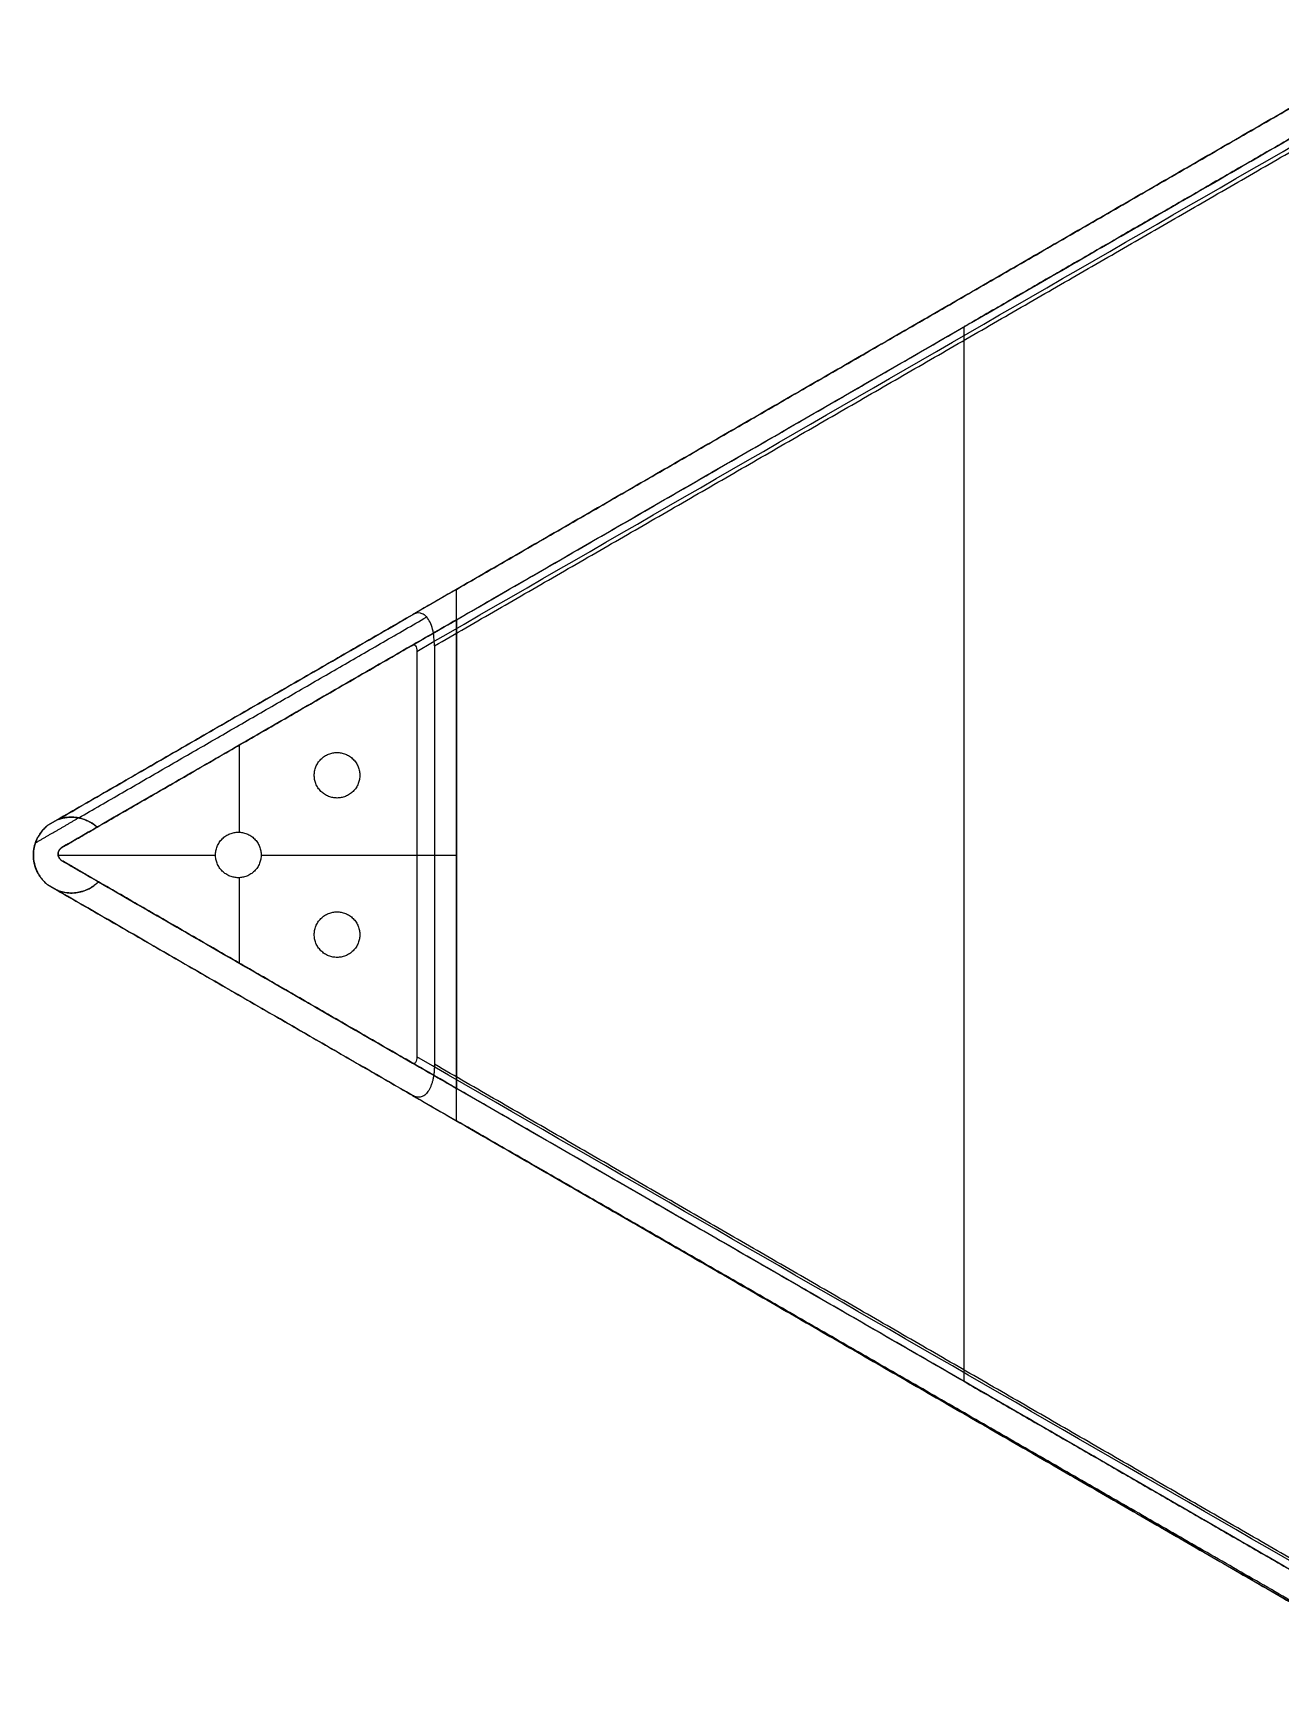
# Model space of a CAD drawing. Header units: millimetres. Extents: x -5912 to 944, y -156 to 2032.
# Drawn here: x -699.2 to -370.6, y -155.6 to 278.2 of the extents above; entities that cross this region are included whole.
import ezdxf

# ---------------------------------------------------------------- set-up
doc = ezdxf.new("R2010")
doc.units = ezdxf.units.MM
doc.header["$MEASUREMENT"] = 0
doc.layers.add('Domyślny', color=7, linetype='Continuous', true_color=0x000000)
doc.layers.add('Warstwa 01', color=254, linetype='Continuous', true_color=0xbebebe)

msp = doc.modelspace()

# ---------------------------------------------------------------- linework, layer by layer
at = {"layer": 'Domyślny'}
for points in [[(-358.43, 255.85, -2764.48), (-406.12, 228.32, -2764.48), (-453.82, 200.78, -2764.48)], [(-358.43, 255.85, -2756.48), (-406.12, 228.32, -2756.48), (-453.82, 200.78, -2756.48)], [(-453.82, 200.78, -2764.48), (-453.82, 200.78, -2760.48), (-453.82, 200.78, -2756.48)], [(-453.82, -77.22, -2756.48), (-453.82, 61.78, -2756.48), (-453.82, 200.78, -2756.48)], [(-453.82, -77.22, -2764.48), (-453.82, 61.78, -2764.48), (-453.82, 200.78, -2764.48)], [(-587.64, 131.52, -3161.48), (-640.23, 101.16, -3161.48), (-692.81, 70.79, -3161.48)], [(-692.81, 70.79, -3161.48), (-694.04, 70.09, -3161.48), (-695.26, 69.38, -3161.48)], [(-695.26, 53.65, -3161.48), (-694.04, 52.94, -3161.48), (-692.81, 52.24, -3161.48)], [(-692.81, 52.24, -3161.48), (-640.23, 21.88, -3161.48), (-587.64, -8.48, -3161.48)], [(-453.82, -77.22, -2756.48), (-453.82, -77.22, -2760.48), (-453.82, -77.22, -2764.48)], [(-453.82, -77.22, -2756.48), (-406.12, -104.76, -2756.48), (-358.43, -132.29, -2756.48)], [(-453.82, -77.22, -2764.48), (-406.12, -104.76, -2764.48), (-358.43, -132.29, -2764.48)]]:
    msp.add_open_spline(points, degree=2, dxfattribs=at)
msp.add_rational_spline([(-695.26, 69.38, -3161.48), (-696.78, 68.19, -3161.48), (-697.75, 66.52, -3161.48), (-702.08, 59, -3161.48), (-695.26, 53.65, -3161.48)], [0.889231284394, 0.92583690585, 1, 0.735632083646, 0.948505637617], degree=2, knots=[864.263371, 864.263371, 864.263371, 866.728435, 866.728435, 875.515607, 875.515607, 875.515607], dxfattribs=at)
at = {"layer": 'Warstwa 01'}
for p, q in [((-644.86, 90.48, -3161.48), (-644.86, 67.56, -3161.48)), ((-644.86, 90.48, -3153.48), (-644.86, 67.56, -3153.48)), ((-692.56, 61.52, -3161.48), (-651.08, 61.52, -3161.48)), ((-692.56, 61.52, -3153.48), (-651.08, 61.52, -3153.48)), ((-639.08, 61.52, -3161.48), (-587.64, 61.52, -3161.48)), ((-639.08, 61.52, -3153.48), (-587.64, 61.52, -3153.48)), ((-587.64, 61.52, -3161.48), (-587.64, 61.52, -3153.48)), ((-644.86, 55.56, -3161.48), (-644.86, 33.08, -3161.48)), ((-644.86, 55.56, -3153.48), (-644.86, 33.08, -3153.48))]:
    msp.add_line(p, q, dxfattribs=at)
for points, degree in [([(-333.61, 278.18, -2721.48), (-466.4, 201.52, -2721.48), (-599.19, 124.85, -2721.48)], 2), ([(-587.64, 131.52, -3161.48), (-460.62, 204.85, -2941.48), (-333.61, 278.18, -2721.48)], 2), ([(-599.19, 116.85, -2721.48), (-466.4, 193.52, -2721.48), (-333.61, 270.18, -2721.48)], 2), ([(-593.42, 116.64, -2711.48), (-460.62, 193.3, -2711.48), (-327.83, 269.97, -2711.48)], 2), ([(-598.03, 115.21, -2719.48), (-509.51, 166.32, -2719.48), (-420.98, 217.43, -2719.48), (-332.45, 268.54, -2719.48)], 3), ([(-587.64, 131.52, -3161.48), (-640.23, 101.16, -3161.48), (-692.81, 70.79, -3161.48)], 2), ([(-587.64, 123.52, -3161.48), (-587.64, 127.52, -3161.48), (-587.64, 131.52, -3161.48)], 2), ([(-587.64, 123.52, -3153.48), (-639.61, 93.51, -3153.48), (-691.57, 63.51, -3153.48)], 2), ([(-687.15, 71.33, -2873.83), (-641.3, 97.8, -2794.42), (-595.46, 124.27, -2715.01)], 2), ([(-682.3, 68.86, -3161.48), (-634.97, 96.19, -3161.48), (-587.64, 123.52, -3161.48)], 2), ([(-682.3, 68.86, -3161.48), (-634.97, 96.19, -3161.48), (-587.64, 123.52, -3161.48)], 2), ([(-587.64, 123.52, -3153.48), (-587.64, 123.52, -3157.48), (-587.64, 123.52, -3161.48)], 2), ([(-587.64, 123.52, -3161.48), (-587.64, 61.78, -3161.48), (-587.64, 0.04, -3161.48)], 2), ([(-587.64, 123.52, -3153.48), (-587.64, 61.78, -3153.48), (-587.64, 0.04, -3153.48)], 2), ([(-587.64, 0.04, -3157.48), (-587.64, 61.78, -3157.48), (-587.64, 123.52, -3157.48)], 2), ([(-598.03, 115.21, -2719.48), (-598.03, 61.78, -2719.48), (-598.03, 8.35, -2719.48)], 2), ([(-593.42, 116.64, -2711.48), (-593.42, 61.52, -2711.48), (-593.42, 6.4, -2711.48)], 2), ([(-619.08, 88.56, -3153.48), (-619.08, 88.56, -3157.48), (-619.08, 88.56, -3161.48)], 2), ([(-625.08, 82.56, -3153.48), (-625.08, 82.56, -3157.48), (-625.08, 82.56, -3161.48)], 2), ([(-613.08, 82.56, -3153.48), (-613.08, 82.56, -3157.48), (-613.08, 82.56, -3161.48)], 2), ([(-619.08, 76.56, -3153.48), (-619.08, 76.56, -3157.48), (-619.08, 76.56, -3161.48)], 2), ([(-698.55, 64.74, -2893.58), (-692.85, 68.04, -2883.7), (-687.15, 71.33, -2873.83)], 2), ([(-692.81, 70.79, -3161.48), (-694.04, 70.09, -3161.48), (-695.26, 69.38, -3161.48)], 2), ([(-695.26, 69.38, -2887.87), (-694.44, 69.85, -2886.46), (-693.63, 70.32, -2885.05), (-692.81, 70.79, -2883.64)], 3), ([(-692.81, 70.79, -3161.48), (-692.81, 70.79, -3022.56), (-692.81, 70.79, -2883.64)], 2), ([(-695.26, 69.38, -2887.87), (-695.26, 69.38, -3024.68), (-695.26, 69.38, -3161.48)], 2), ([(-691.57, 63.51, -3161.48), (-686.94, 66.19, -3161.48), (-682.3, 68.86, -3161.48)], 2), ([(-682.3, 68.86, -2865.43), (-685.39, 67.08, -2870.79), (-688.48, 65.3, -2876.14), (-691.57, 63.51, -2881.49)], 3), ([(-691.57, 63.51, -3161.48), (-686.94, 66.19, -3161.48), (-682.3, 68.86, -3161.48)], 2), ([(-645.08, 67.56, -3153.48), (-645.08, 67.56, -3157.48), (-645.08, 67.56, -3161.48)], 2), ([(-692.57, 61.78, -3161.48), (-692.57, 61.78, -3157.48), (-692.57, 61.78, -3153.48)], 2), ([(-691.57, 63.51, -3161.48), (-691.57, 63.51, -3021.49), (-691.57, 63.51, -2881.49)], 2), ([(-691.57, 63.51, -3161.48), (-691.57, 63.51, -3157.48), (-691.57, 63.51, -3153.48)], 2), ([(-651.08, 61.56, -3153.48), (-651.08, 61.56, -3157.48), (-651.08, 61.56, -3161.48)], 2), ([(-639.08, 61.56, -3153.48), (-639.08, 61.56, -3157.48), (-639.08, 61.56, -3161.48)], 2), ([(-691.57, 60.05, -3161.48), (-691.57, 60.05, -3021.49), (-691.57, 60.05, -2881.49)], 2), ([(-691.57, 60.05, -2881.49), (-688.37, 58.2, -2875.94), (-685.17, 56.35, -2870.4), (-681.96, 54.5, -2864.85)], 3), ([(-681.96, 54.5, -3161.48), (-686.77, 57.27, -3161.48), (-691.57, 60.05, -3161.48)], 2), ([(-691.57, 60.05, -3161.48), (-691.57, 60.05, -3157.48), (-691.57, 60.05, -3153.48)], 2), ([(-681.96, 54.5, -3161.48), (-686.77, 57.27, -3161.48), (-691.57, 60.05, -3161.48)], 2), ([(-691.57, 60.05, -3153.48), (-639.61, 30.04, -3153.48), (-587.64, 0.04, -3153.48)], 2), ([(-695.26, 53.65, -3161.48), (-695.26, 53.65, -3024.68), (-695.26, 53.65, -2887.87)], 2), ([(-695.26, 53.65, -3161.48), (-694.04, 52.94, -3161.48), (-692.81, 52.24, -3161.48)], 2), ([(-692.81, 52.24, -2883.64), (-693.63, 52.71, -2885.05), (-694.44, 53.18, -2886.46), (-695.26, 53.65, -2887.87)], 3), ([(-692.81, 52.24, -2883.64), (-692.81, 52.24, -3022.56), (-692.81, 52.24, -3161.48)], 2), ([(-692.81, 52.24, -3161.48), (-640.23, 21.88, -3161.48), (-587.64, -8.48, -3161.48)], 2), ([(-587.64, 0.04, -3161.48), (-634.8, 27.27, -3161.48), (-681.96, 54.5, -3161.48)], 2), ([(-681.96, 54.5, -2864.85), (-654.37, 38.57, -2817.06), (-626.78, 22.64, -2769.27), (-599.19, 6.71, -2721.48)], 3), ([(-587.64, 0.04, -3161.48), (-634.8, 27.27, -3161.48), (-681.96, 54.5, -3161.48)], 2), ([(-645.08, 55.56, -3153.48), (-645.08, 55.56, -3157.48), (-645.08, 55.56, -3161.48)], 2), ([(-619.08, 46.56, -3153.48), (-619.08, 46.56, -3157.48), (-619.08, 46.56, -3161.48)], 2), ([(-625.08, 40.56, -3153.48), (-625.08, 40.56, -3157.48), (-625.08, 40.56, -3161.48)], 2), ([(-613.08, 40.56, -3153.48), (-613.08, 40.56, -3157.48), (-613.08, 40.56, -3161.48)], 2), ([(-619.08, 34.56, -3153.48), (-619.08, 34.56, -3157.48), (-619.08, 34.56, -3161.48)], 2), ([(-333.61, -146.63, -2721.48), (-466.4, -69.96, -2721.48), (-599.19, 6.71, -2721.48)], 2), ([(-332.45, -144.98, -2719.48), (-420.98, -93.87, -2719.48), (-509.51, -42.76, -2719.48), (-598.03, 8.35, -2719.48)], 3), ([(-327.83, -146.94, -2711.48), (-460.62, -70.27, -2711.48), (-593.42, 6.4, -2711.48)], 2), ([(-587.64, -8.48, -3161.48), (-587.64, -4.22, -3161.48), (-587.64, 0.04, -3161.48)], 2), ([(-587.64, 0.04, -3161.48), (-587.64, 0.04, -3157.48), (-587.64, 0.04, -3153.48)], 2), ([(-599.19, -1.82, -2721.48), (-466.4, -78.48, -2721.48), (-333.61, -155.15, -2721.48)], 2), ([(-331.9, -155.62, -2718.52), (-459.77, -82.05, -2940), (-587.64, -8.48, -3161.48)], 2)]:
    msp.add_open_spline(points, degree=degree, dxfattribs=at)
for points, knots in [([(-587.64, 123.52, -3161.48), (-566.38, 135.79, -3124.64), (-545.11, 148.07, -3087.81), (-502.58, 172.63, -3014.14), (-481.31, 184.9, -2977.31), (-449.41, 203.32, -2922.06), (-438.78, 209.46, -2903.64), (-417.52, 221.74, -2866.81), (-406.88, 227.88, -2848.39), (-385.62, 240.15, -2811.56), (-374.98, 246.29, -2793.14), (-354.1, 258.35, -2756.98), (-343.86, 264.27, -2739.23), (-333.61, 270.18, -2721.48)], [0, 0, 0, 0, 132.804476, 132.804476, 265.608952, 265.608952, 332.01119, 332.01119, 398.413428, 398.413428, 464.815666, 464.815666, 528.814189, 528.814189, 528.814189, 528.814189]), ([(-692.81, 70.79, -2883.64), (-678.93, 78.81, -2859.59), (-665.04, 86.83, -2835.53), (-633.83, 104.85, -2781.48), (-616.51, 114.85, -2751.48), (-599.19, 124.85, -2721.48)], [33.455868, 33.455868, 33.455868, 33.455868, 120.185043, 120.185043, 228.351581, 228.351581, 228.351581, 228.351581]), ([(-595.46, 124.27, -2715.01), (-595.66, 124.5, -2715.37), (-595.88, 124.69, -2715.75), (-596.44, 125.07, -2716.71), (-596.78, 125.21, -2717.31), (-597.82, 125.41, -2719.11), (-598.52, 125.23, -2720.32), (-599.19, 124.85, -2721.48)], [9.136777, 9.136777, 9.136777, 9.136777, 10.573681, 10.573681, 12.673831, 12.673831, 16.857289, 16.857289, 16.857289, 16.857289]), ([(-593.42, 116.64, -2711.48), (-593.42, 118.15, -2711.48), (-593.56, 119.66, -2711.74), (-594.08, 121.7, -2712.63), (-594.3, 122.32, -2713), (-594.82, 123.43, -2713.91), (-595.12, 123.89, -2714.44), (-595.46, 124.27, -2715.01)], [0, 0, 0, 0, 4.566669, 4.566669, 6.855358, 6.855358, 9.145807, 9.145807, 9.145807, 9.145807]), ([(-599.19, 116.85, -2721.48), (-614.77, 107.86, -2748.46), (-630.34, 98.86, -2775.44), (-658.05, 82.87, -2823.43), (-670.18, 75.87, -2844.43), (-682.3, 68.86, -2865.43)], [2.403701, 2.403701, 2.403701, 2.403701, 99.684317, 99.684317, 175.418128, 175.418128, 175.418128, 175.418128]), ([(-599.19, 116.85, -2721.48), (-599.06, 116.93, -2721.25), (-598.92, 116.96, -2721), (-598.64, 116.91, -2720.52), (-598.5, 116.82, -2720.29), (-598.27, 116.5, -2719.88), (-598.18, 116.28, -2719.73), (-598.06, 115.77, -2719.52), (-598.03, 115.49, -2719.48), (-598.03, 115.21, -2719.48)], [0, 0, 0, 0, 0.838002, 0.838002, 1.684107, 1.684107, 2.540211, 2.540211, 3.386107, 3.386107, 3.386107, 3.386107]), ([(-687.15, 71.33, -2873.83), (-687.29, 71.35, -2874.07), (-687.43, 71.38, -2874.32), (-688.16, 71.49, -2875.58), (-688.75, 71.53, -2876.61), (-689.93, 71.5, -2878.65), (-690.53, 71.43, -2879.68), (-691.68, 71.19, -2881.68), (-692.25, 71.02, -2882.67), (-692.81, 70.79, -2883.64)], [18.446466, 18.446466, 18.446466, 18.446466, 19.3004, 19.3004, 22.852725, 22.852725, 26.404864, 26.404864, 29.848293, 29.848293, 29.848293, 29.848293]), ([(-682.3, 68.86, -2865.43), (-682.88, 69.39, -2866.43), (-683.48, 69.83, -2867.48), (-684.09, 70.18, -2868.52), (-684.58, 70.46, -2869.39), (-685.09, 70.7, -2870.27), (-686.11, 71.08, -2872.04), (-686.63, 71.22, -2872.93), (-687.15, 71.33, -2873.83)], [16.322147, 16.322147, 16.322147, 16.322147, 20.181514, 20.181514, 20.181514, 23.302809, 23.302809, 26.426002, 26.426002, 26.426002, 26.426002]), ([(-695.26, 69.38, -2887.87), (-695.6, 69.12, -2888.46), (-695.93, 68.82, -2889.04), (-696.52, 68.22, -2890.06), (-696.78, 67.92, -2890.51), (-697.28, 67.26, -2891.37), (-697.52, 66.91, -2891.79), (-697.75, 66.52, -2892.18), (-698.05, 66, -2892.7), (-698.32, 65.41, -2893.19), (-698.55, 64.74, -2893.58)], [34.939008, 34.939008, 34.939008, 34.939008, 37.118019, 37.118019, 38.911117, 38.911117, 40.703472, 40.703472, 40.703472, 43.108886, 43.108886, 43.108886, 43.108886]), ([(-698.55, 64.74, -2893.58), (-699, 63.43, -2894.35), (-699.2, 61.93, -2894.71), (-698.93, 59.6, -2894.23), (-698.76, 58.91, -2893.95), (-698.33, 57.66, -2893.2), (-698.07, 57.09, -2892.75), (-697.53, 56.13, -2891.81), (-697.24, 55.71, -2891.31), (-696.66, 54.97, -2890.3), (-696.35, 54.63, -2889.77), (-695.78, 54.08, -2888.78), (-695.52, 53.86, -2888.33), (-695.26, 53.65, -2887.87)], [0, 0, 0, 0, 4.840852, 4.840852, 7.124894, 7.124894, 9.392517, 9.392517, 11.477917, 11.477917, 13.56473, 13.56473, 15.258225, 15.258225, 15.258225, 15.258225]), ([(-691.57, 63.51, -2881.49), (-691.68, 63.45, -2881.68), (-691.79, 63.37, -2881.88), (-692, 63.18, -2882.24), (-692.11, 63.07, -2882.42), (-692.3, 62.81, -2882.75), (-692.39, 62.64, -2882.91), (-692.53, 62.25, -2883.15), (-692.57, 62.03, -2883.23), (-692.57, 61.53, -2883.23), (-692.53, 61.31, -2883.15), (-692.39, 60.92, -2882.91), (-692.3, 60.75, -2882.75), (-692.11, 60.49, -2882.42), (-692, 60.37, -2882.24), (-691.79, 60.19, -2881.88), (-691.68, 60.11, -2881.68), (-691.57, 60.05, -2881.49)], [0, 0, 0, 0, 0.697922, 0.697922, 1.393901, 1.393901, 2.105787, 2.105787, 2.837145, 2.837145, 3.568502, 3.568502, 4.280388, 4.280388, 4.976367, 4.976367, 5.674289, 5.674289, 5.674289, 5.674289]), ([(-692.81, 52.24, -2883.64), (-692.66, 52.18, -2883.38), (-692.51, 52.12, -2883.11), (-691.78, 51.86, -2881.84), (-691.19, 51.72, -2880.82), (-690.01, 51.54, -2878.78), (-689.42, 51.5, -2877.76), (-688.24, 51.53, -2875.71), (-687.64, 51.6, -2874.69), (-686.47, 51.85, -2872.65), (-685.88, 52.02, -2871.62), (-684.71, 52.5, -2869.61), (-684.13, 52.8, -2868.61), (-683.04, 53.53, -2866.71), (-682.49, 53.96, -2865.76), (-681.96, 54.5, -2864.85)], [20.360263, 20.360263, 20.360263, 20.360263, 21.298748, 21.298748, 24.881577, 24.881577, 28.464515, 28.464515, 32.047265, 32.047265, 35.650339, 35.650339, 39.249649, 39.249649, 42.661932, 42.661932, 42.661932, 42.661932]), ([(-599.19, -1.82, -2721.48), (-616.11, 7.95, -2750.79), (-633.04, 17.73, -2780.11), (-664.25, 35.74, -2834.16), (-678.53, 43.99, -2858.9), (-692.81, 52.24, -2883.64)], [12.018499, 12.018499, 12.018499, 12.018499, 117.716138, 117.716138, 206.914226, 206.914226, 206.914226, 206.914226]), ([(-598.03, 8.35, -2719.48), (-598.03, 8.07, -2719.48), (-598.06, 7.79, -2719.52), (-598.18, 7.28, -2719.73), (-598.27, 7.06, -2719.88), (-598.5, 6.74, -2720.29), (-598.64, 6.65, -2720.52), (-598.92, 6.6, -2721), (-599.06, 6.63, -2721.25), (-599.19, 6.71, -2721.48)], [0, 0, 0, 0, 0.845895, 0.845895, 1.701999, 1.701999, 2.548105, 2.548105, 3.386106, 3.386106, 3.386106, 3.386106]), ([(-593.42, 6.4, -2711.48), (-593.42, 6.07, -2711.48), (-593.43, 5.43, -2711.5), (-593.49, 4.47, -2711.61), (-593.6, 3.52, -2711.8), (-593.76, 2.6, -2712.08), (-593.98, 1.72, -2712.45), (-594.24, 0.9, -2712.9), (-594.55, 0.15, -2713.44), (-594.91, -0.51, -2714.06), (-595.31, -1.08, -2714.75), (-595.74, -1.55, -2715.51), (-596.2, -1.9, -2716.31), (-596.69, -2.14, -2717.15), (-597.19, -2.28, -2718.02), (-597.7, -2.3, -2718.89), (-598.2, -2.23, -2719.77), (-598.7, -2.07, -2720.63), (-599.03, -1.91, -2721.2), (-599.19, -1.82, -2721.48)], [0, 0, 0, 0, 0.96464, 1.935423, 2.908969, 3.88271, 4.85517, 5.826134, 6.796615, 7.768602, 8.744584, 9.726956, 10.717415, 11.716505, 12.723367, 13.735736, 14.750134, 15.762194, 16.767041, 16.767041, 16.767041, 16.767041]), ([(-333.61, -146.63, -2721.48), (-375.75, -122.29, -2794.48), (-417.9, -97.96, -2867.48), (-481.31, -61.35, -2977.31), (-502.58, -49.07, -3014.14), (-534.48, -30.65, -3069.39), (-545.11, -24.51, -3087.81), (-566.38, -12.24, -3124.64), (-577.01, -6.1, -3143.06), (-587.64, 0.04, -3161.48)], [2.403699, 2.403699, 2.403699, 2.403699, 265.608912, 265.608912, 398.4134, 398.4134, 464.815644, 464.815644, 531.217888, 531.217888, 531.217888, 531.217888]), ([(-333.61, -155.15, -2721.48), (-353.33, -143.76, -2755.64), (-373.06, -132.37, -2789.81), (-414.44, -108.48, -2861.48), (-436.09, -95.98, -2898.98), (-468.56, -77.23, -2955.23), (-479.39, -70.98, -2973.98), (-501.04, -58.48, -3011.48), (-511.86, -52.23, -3030.23), (-533.52, -39.73, -3067.73), (-544.34, -33.48, -3086.48), (-565.99, -20.98, -3123.98), (-576.82, -14.73, -3142.73), (-587.64, -8.48, -3161.48)], [12.018504, 12.018504, 12.018504, 12.018504, 135.208173, 135.208173, 270.416346, 270.416346, 338.020432, 338.020432, 405.624518, 405.624518, 473.228605, 473.228605, 540.832691, 540.832691, 540.832691, 540.832691])]:
    msp.add_open_spline(points, degree=3, knots=knots, dxfattribs=at)
for points, weights, knots in [([(-613.08, 82.56, -3161.48), (-613.08, 88.56, -3161.48), (-619.08, 88.56, -3161.48), (-625.08, 88.56, -3161.48), (-625.08, 82.56, -3161.48), (-625.08, 76.56, -3161.48), (-619.08, 76.56, -3161.48), (-613.08, 76.56, -3161.48), (-613.08, 82.56, -3161.48)], [1, 0.707106781187, 1, 0.707106781187, 1, 0.707106781187, 1, 0.707106781187, 1], [0, 0, 0, 15.707963, 15.707963, 31.415927, 31.415927, 47.12389, 47.12389, 62.831853, 62.831853, 62.831853]), ([(-613.08, 82.56, -3153.48), (-613.08, 88.56, -3153.48), (-619.08, 88.56, -3153.48), (-625.08, 88.56, -3153.48), (-625.08, 82.56, -3153.48), (-625.08, 76.56, -3153.48), (-619.08, 76.56, -3153.48), (-613.08, 76.56, -3153.48), (-613.08, 82.56, -3153.48)], [1, 0.707106781187, 1, 0.707106781187, 1, 0.707106781187, 1, 0.707106781187, 1], [0, 0, 0, 15.707963, 15.707963, 31.415927, 31.415927, 47.12389, 47.12389, 62.831853, 62.831853, 62.831853]), ([(-692.81, 70.79, -3161.48), (-688.3, 72.61, -3161.48), (-684.09, 70.18, -3161.48), (-683.12, 69.62, -3161.48), (-682.3, 68.86, -3161.48)], [0.85664696234, 0.832268581616, 1, 0.955896485396, 0.925075080963], [-15.310433, -15.310433, -15.310433, -9.735307, -9.735307, -8.269376, -8.269376, -8.269376]), ([(-695.26, 53.65, -3161.48), (-702.08, 59, -3161.48), (-697.75, 66.52, -3161.48), (-696.78, 68.19, -3161.48), (-695.26, 69.38, -3161.48)], [0.948505739123, 0.735632020616, 1, 0.92583690585, 0.889231284394], [-28.257786, -28.257786, -28.257786, -19.470613, -19.470613, -17.00555, -17.00555, -17.00555]), ([(-639.08, 61.56, -3161.48), (-639.08, 67.56, -3161.48), (-645.08, 67.56, -3161.48), (-651.08, 67.56, -3161.48), (-651.08, 61.56, -3161.48), (-651.08, 55.56, -3161.48), (-645.08, 55.56, -3161.48), (-639.08, 55.56, -3161.48), (-639.08, 61.56, -3161.48)], [1, 0.707106781187, 1, 0.707106781187, 1, 0.707106781187, 1, 0.707106781187, 1], [0, 0, 0, 15.707963, 15.707963, 31.415927, 31.415927, 47.12389, 47.12389, 62.831853, 62.831853, 62.831853]), ([(-639.08, 61.56, -3153.48), (-639.08, 67.56, -3153.48), (-645.08, 67.56, -3153.48), (-651.08, 67.56, -3153.48), (-651.08, 61.56, -3153.48), (-651.08, 55.56, -3153.48), (-645.08, 55.56, -3153.48), (-639.08, 55.56, -3153.48), (-639.08, 61.56, -3153.48)], [1, 0.707106781187, 1, 0.707106781187, 1, 0.707106781187, 1, 0.707106781187, 1], [0, 0, 0, 15.707963, 15.707963, 31.415927, 31.415927, 47.12389, 47.12389, 62.831853, 62.831853, 62.831853]), ([(-613.08, 40.56, -3161.48), (-613.08, 46.56, -3161.48), (-619.08, 46.56, -3161.48), (-625.08, 46.56, -3161.48), (-625.08, 40.56, -3161.48), (-625.08, 34.56, -3161.48), (-619.08, 34.56, -3161.48), (-613.08, 34.56, -3161.48), (-613.08, 40.56, -3161.48)], [1, 0.707106781187, 1, 0.707106781187, 1, 0.707106781187, 1, 0.707106781187, 1], [-62.831853, -62.831853, -62.831853, -47.12389, -47.12389, -31.415927, -31.415927, -15.707963, -15.707963, 0, 0, 0]), ([(-613.08, 40.56, -3153.48), (-613.08, 46.56, -3153.48), (-619.08, 46.56, -3153.48), (-625.08, 46.56, -3153.48), (-625.08, 40.56, -3153.48), (-625.08, 34.56, -3153.48), (-619.08, 34.56, -3153.48), (-613.08, 34.56, -3153.48), (-613.08, 40.56, -3153.48)], [1, 0.707106781187, 1, 0.707106781187, 1, 0.707106781187, 1, 0.707106781187, 1], [-62.831853, -62.831853, -62.831853, -47.12389, -47.12389, -31.415927, -31.415927, -15.707963, -15.707963, 0, 0, 0])]:
    msp.add_rational_spline(points, weights, degree=2, knots=knots, dxfattribs=at)
for points, weights in [([(-691.57, 60.05, -3161.48), (-694.57, 61.78, -3161.48), (-691.57, 63.51, -3161.48)], [1, 0.499999999999, 1]), ([(-691.57, 60.05, -3161.48), (-694.57, 61.78, -3161.48), (-691.57, 63.51, -3161.48)], [1, 0.499999999999, 1]), ([(-691.57, 63.51, -3153.48), (-694.57, 61.78, -3153.48), (-691.57, 60.05, -3153.48)], [0.999999761581, 0.500000238417, 0.999999761582]), ([(-681.96, 54.5, -3161.48), (-686.64, 49.75, -3161.48), (-692.81, 52.24, -3161.48)], [0.916665453437, 0.776141255966, 0.948505739123])]:
    msp.add_rational_spline(points, weights, degree=2, dxfattribs=at)

doc.saveas('drawing.dxf')
